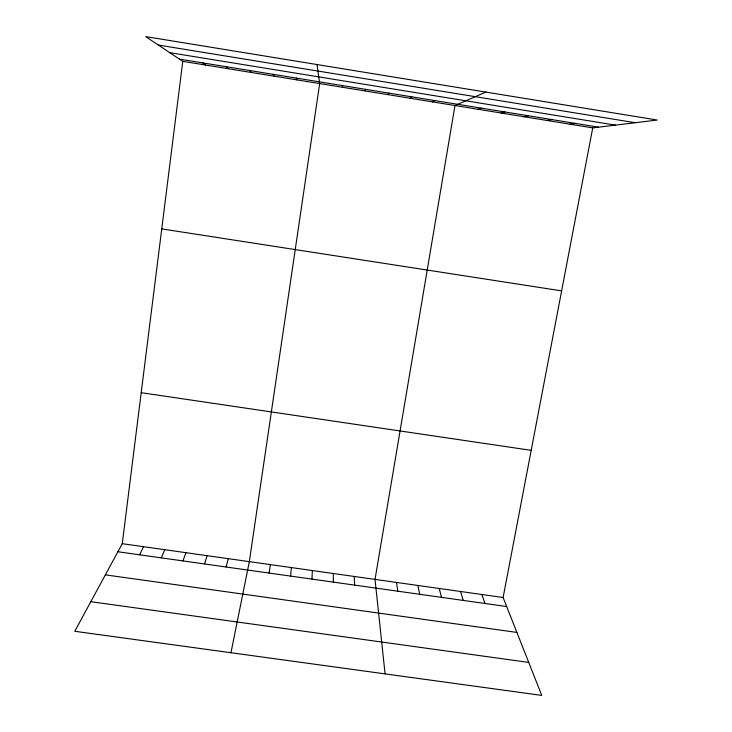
<?xml version="1.0" encoding="UTF-8"?>
<svg xmlns="http://www.w3.org/2000/svg" width="732" height="732" viewBox="0 0 732 732"><rect width="100%" height="100%" fill="white"/><g stroke="black" fill="none" stroke-linecap="round" stroke-linejoin="round"><path stroke-width="1.1" d="M311.969 579.104L312.344 570.548M290.567 576.084L291.373 567.584M592.737 127.89L503.113 597.504L541.753 695.4L74.774 631.286L122.262 543.684L182.771 61.342L145.686 36.6L657.226 120.039L592.737 127.89L182.771 61.342M269.12 573.064L270.373 564.619M342.329 87.245L342.603 85.607M230.964 652.734L249.328 561.645L319.664 83.567L317.002 64.544M226.115 566.998L228.247 558.662M204.548 563.96L207.129 555.679M182.945 560.913L185.965 552.687M161.305 557.866L164.773 549.695M139.62 554.81L143.536 546.694M364.948 90.914L365.726 89.359M387.521 94.584L388.811 93.11M410.048 98.234L411.842 96.853M432.53 101.885L434.826 100.586M485.828 92.086L454.975 105.527L375.022 579.405L385.078 673.888M478.051 109.278L481.363 108.144M501.081 113.012L504.906 111.959M524.066 116.745L528.403 115.775M546.996 120.469L551.846 119.59M569.889 124.184L575.242 123.388M90.814 601.695L528.733 662.414M122.262 543.684L503.113 597.504M117.898 551.745L506.681 606.544M105.371 574.858L516.893 632.421M141.203 392.681L531.194 450.345M161.754 228.896L561.636 290.888M158.368 45.064L635.239 122.72M169.733 52.649L615.475 125.126M179.413 59.109L598.593 127.176M202.865 62.915L205.701 65.066M226.27 66.713L228.585 68.781M249.63 70.51L251.424 72.486M272.945 74.298L274.216 76.192M296.204 78.077L296.963 79.88M481.866 594.503L484.996 603.488M460.574 591.493L463.265 600.423M439.246 588.482L441.497 597.358M417.871 585.463L419.692 594.283M396.47 582.434L397.842 591.2M354.169 576.459L354.663 585.115M333.27 573.504L333.335 582.114"/></g></svg>
